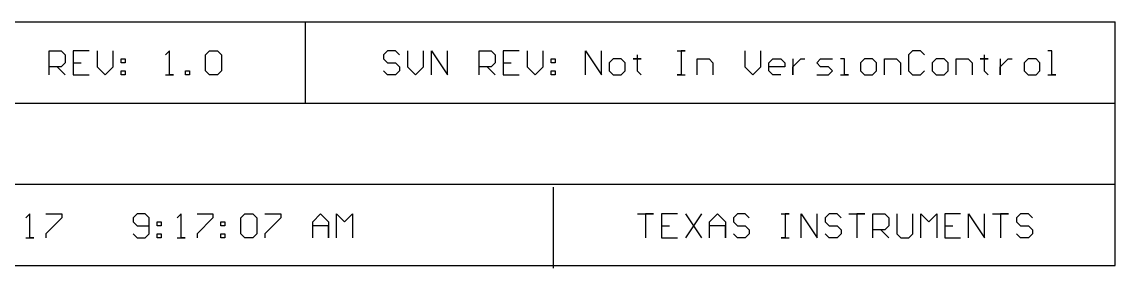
# Model space of a CAD drawing. Extents: x 22 to 190, y 82 to 214.
# Drawn here: x 120.1 to 189.6, y 82.3 to 98 of the extents above; entities that cross this region are included whole.
import ezdxf

# ---------------------------------------------------------------- set-up
doc = ezdxf.new("R2010")
doc.units = 0
doc.layers.add('Layer_1', color=7, linetype='CONTINUOUS')

msp = doc.modelspace()

# ---------------------------------------------------------------- linework, layer by layer
at = {"layer": 'Layer_1', "color": 7}
for points in [[(22.073979, 97.982169), (189.605364, 97.982169)], [(138.088489, 92.81959), (138.088489, 97.982169)], [(189.605364, 82.494143), (189.605364, 97.982169)], [(121.795959, 94.626338), (121.795959, 96.149263), (122.557042, 96.149263), (122.810815, 95.895613), (122.810815, 95.387814), (122.557042, 95.134163), (121.795959, 95.134163)], [(124.332955, 96.149263), (123.318099, 96.149263), (123.318099, 94.626338), (124.332955, 94.626338)], [(124.840265, 96.149263), (124.840265, 95.134163), (125.347576, 94.626338), (125.855121, 95.134163), (125.855121, 96.149263)], [(129.193569, 94.626338), (129.70088, 94.626338), (129.447342, 94.626338), (129.447342, 96.149263), (129.447342, 96.149263), (129.193569, 95.895613)], [(144.077389, 95.895613), (143.823616, 96.149263), (143.316306, 96.149263), (143.062533, 95.895613), (143.062533, 95.6417), (143.316306, 95.387814), (143.823616, 95.387814), (144.077389, 95.134163), (144.077389, 94.88025), (143.823616, 94.626338), (143.316306, 94.626338), (143.062533, 94.88025)], [(144.584673, 96.149263), (144.584673, 95.134163), (145.091984, 94.626338), (145.599555, 95.134163), (145.599555, 96.149263)], [(146.10684, 94.626338), (146.10684, 96.149263), (147.121695, 94.626338), (147.121695, 96.149263)], [(149.151172, 94.626338), (149.151172, 96.149263), (149.912229, 96.149263), (150.166027, 95.895613), (150.166027, 95.387814), (149.912229, 95.134163), (149.151172, 95.134163)], [(151.688168, 96.149263), (150.673312, 96.149263), (150.673312, 94.626338), (151.688168, 94.626338)], [(152.195478, 96.149263), (152.195478, 95.134163), (152.703023, 94.626338), (153.210334, 95.134163), (153.210334, 96.149263)], [(155.903679, 94.626338), (155.903679, 96.149263), (156.918535, 94.626338), (156.918535, 96.149263)], [(161.73878, 96.149263), (162.246091, 96.149263), (161.992318, 96.149263), (161.992318, 94.626338), (161.73878, 94.626338), (162.246091, 94.626338)], [(166.05148, 96.149263), (166.05148, 95.134163), (166.558791, 94.626338), (167.066336, 95.134163), (167.066336, 96.149263)], [(177.467935, 95.895613), (177.214163, 96.149263), (176.706852, 96.149263), (176.45308, 95.895613), (176.45308, 94.88025), (176.706852, 94.626338), (177.214163, 94.626338), (177.467935, 94.88025)], [(185.332252, 94.626338), (185.839823, 94.626338), (185.586025, 94.626338), (185.586025, 96.149263), (185.332252, 96.149263)], [(123.318099, 95.387814), (123.82541, 95.387814)], [(150.673312, 95.387814), (151.180883, 95.387814)], [(159.201784, 95.895613), (159.201784, 95.6417), (158.947986, 95.6417), (159.455297, 95.6417), (159.201784, 95.6417), (159.201784, 94.88025), (159.455297, 94.626338)], [(163.007174, 94.626338), (163.007174, 95.6417), (163.768257, 95.6417), (164.022029, 95.387814), (164.022029, 94.626338)], [(168.33473, 94.626338), (167.827419, 94.626338), (167.573646, 94.88025), (167.573646, 95.387814), (167.827419, 95.6417), (168.33473, 95.6417), (168.588502, 95.387814), (168.588502, 95.134163), (167.573646, 95.134163)], [(169.095813, 95.6417), (169.095813, 94.626338), (169.095813, 95.134163), (169.349585, 95.387814), (169.603358, 95.6417), (169.856896, 95.6417)], [(170.617979, 94.626338), (171.379036, 94.626338), (171.632834, 94.88025), (171.379036, 95.134163), (170.871751, 95.134163), (170.617979, 95.387814), (170.871751, 95.6417), (171.632834, 95.6417)], [(172.140119, 94.626338), (172.64769, 94.626338), (172.393892, 94.626338), (172.393892, 95.6417), (172.140119, 95.6417)], [(174.930913, 94.626338), (174.930913, 95.6417), (175.691996, 95.6417), (175.945769, 95.387814), (175.945769, 94.626338)], [(179.497386, 94.626338), (179.497386, 95.6417), (180.258469, 95.6417), (180.512242, 95.387814), (180.512242, 94.626338)], [(181.273325, 95.895613), (181.273325, 95.6417), (181.019552, 95.6417), (181.526863, 95.6417), (181.273325, 95.6417), (181.273325, 94.88025), (181.526863, 94.626338)], [(182.287946, 95.6417), (182.287946, 94.626338), (182.287946, 95.134163), (182.541718, 95.387814), (182.795491, 95.6417), (183.049029, 95.6417)], [(122.303244, 95.134163), (122.810815, 94.626338)], [(149.658717, 95.134163), (150.166027, 94.626338)], [(22.061303, 92.81959), (189.605364, 92.81959)], [(22.061303, 87.656748), (189.554609, 87.656748)], [(153.873448, 82.329118), (153.873448, 87.478999)], [(120.307551, 84.250124), (120.814836, 84.250124), (120.561324, 84.250124), (120.561324, 85.77305), (120.561324, 85.77305), (120.307551, 85.5194)], [(121.575919, 85.77305), (122.590774, 85.77305), (122.590774, 85.5194), (121.575919, 84.504037), (121.575919, 84.250124)], [(127.13796, 84.504037), (127.391759, 84.250124), (127.899043, 84.250124), (128.152842, 84.504037), (128.152842, 85.5194), (127.899043, 85.77305), (127.391759, 85.77305), (127.13796, 85.5194), (127.13796, 85.265487), (127.391759, 85.011836), (128.152842, 85.011836)], [(129.92852, 84.250124), (130.436065, 84.250124), (130.182293, 84.250124), (130.182293, 85.77305), (130.182293, 85.77305), (129.92852, 85.5194)], [(131.197148, 85.77305), (132.211744, 85.77305), (132.211744, 85.5194), (131.197148, 84.504037), (131.197148, 84.250124)], [(135.509848, 85.77305), (136.524704, 85.77305), (136.524704, 85.5194), (135.509848, 84.504037), (135.509848, 84.250124)], [(138.554155, 84.250124), (138.554155, 85.265487), (139.061726, 85.77305), (139.56901, 85.265487), (139.56901, 84.250124), (139.56901, 85.011836), (138.554155, 85.011836)], [(140.076321, 84.250124), (140.076321, 85.77305), (140.583866, 85.265487), (141.091177, 85.77305), (141.091177, 84.250124)], [(159.228177, 85.77305), (160.243032, 85.77305), (159.735461, 85.77305), (159.735461, 84.250124)], [(161.765172, 85.77305), (160.750317, 85.77305), (160.750317, 84.250124), (161.765172, 84.250124)], [(162.272483, 85.77305), (163.287339, 84.250124)], [(163.287339, 85.77305), (162.272483, 84.250124)], [(163.794649, 84.250124), (163.794649, 85.265487), (164.301934, 85.77305), (164.809505, 85.265487), (164.809505, 84.250124), (164.809505, 85.011836), (163.794649, 85.011836)], [(166.331671, 85.5194), (166.077873, 85.77305), (165.570588, 85.77305), (165.316816, 85.5194), (165.316816, 85.265487), (165.570588, 85.011836), (166.077873, 85.011836), (166.331671, 84.75795), (166.331671, 84.504037), (166.077873, 84.250124), (165.570588, 84.250124), (165.316816, 84.504037)], [(168.361122, 85.77305), (168.868667, 85.77305), (168.614894, 85.77305), (168.614894, 84.250124), (168.361122, 84.250124), (168.868667, 84.250124)], [(169.62975, 84.250124), (169.62975, 85.77305), (170.644371, 84.250124), (170.644371, 85.77305)], [(172.166511, 85.5194), (171.912999, 85.77305), (171.405428, 85.77305), (171.151916, 85.5194), (171.151916, 85.265487), (171.405428, 85.011836), (171.912999, 85.011836), (172.166511, 84.75795), (172.166511, 84.504037), (171.912999, 84.250124), (171.405428, 84.250124), (171.151916, 84.504037)], [(172.674082, 85.77305), (173.688938, 85.77305), (173.181367, 85.77305), (173.181367, 84.250124)], [(174.196223, 84.250124), (174.196223, 85.77305), (174.957306, 85.77305), (175.211078, 85.5194), (175.211078, 85.011836), (174.957306, 84.75795), (174.196223, 84.75795)], [(175.718389, 85.77305), (175.718389, 84.504037), (175.972161, 84.250124), (176.479472, 84.250124), (176.733244, 84.504037), (176.733244, 85.77305)], [(177.240555, 84.250124), (177.240555, 85.77305), (177.747866, 85.265487), (178.255411, 85.77305), (178.255411, 84.250124)], [(179.777577, 85.77305), (178.762721, 85.77305), (178.762721, 84.250124), (179.777577, 84.250124)], [(180.284861, 84.250124), (180.284861, 85.77305), (181.299717, 84.250124), (181.299717, 85.77305)], [(181.807028, 85.77305), (182.821883, 85.77305), (182.314573, 85.77305), (182.314573, 84.250124)], [(184.344049, 85.5194), (184.090277, 85.77305), (183.582966, 85.77305), (183.329194, 85.5194), (183.329194, 85.265487), (183.582966, 85.011836), (184.090277, 85.011836), (184.344049, 84.75795), (184.344049, 84.504037), (184.090277, 84.250124), (183.582966, 84.250124), (183.329194, 84.504037)], [(160.750317, 85.011836), (161.257628, 85.011836)], [(178.762721, 85.011836), (179.270266, 85.011836)], [(174.703533, 84.75795), (175.211078, 84.250124)], [(22.061303, 82.494143), (123.699279, 82.494143)], [(123.699279, 82.494143), (189.605364, 82.494143)]]:
    msp.add_lwpolyline(points, dxfattribs=at)
for points in [[(131.730591, 95.895613), (131.984103, 96.149263), (132.491674, 96.149263), (132.745186, 95.895613), (132.745186, 94.88025), (132.491674, 94.626338), (131.984103, 94.626338), (131.730591, 94.88025)], [(172.393892, 96.149263)], [(126.362432, 95.6417), (126.616204, 95.6417), (126.616204, 95.387814), (126.362432, 95.387814)], [(153.717645, 95.6417), (153.971417, 95.6417), (153.971417, 95.387814), (153.717645, 95.387814)], [(157.679618, 94.626338), (158.186929, 94.626338), (158.440701, 94.88025), (158.440701, 95.387814), (158.186929, 95.6417), (157.679618, 95.6417), (157.425846, 95.387814), (157.425846, 94.88025)], [(173.662285, 94.626338), (174.16983, 94.626338), (174.423368, 94.88025), (174.423368, 95.387814), (174.16983, 95.6417), (173.662285, 95.6417), (173.408773, 95.387814), (173.408773, 94.88025)], [(178.229018, 94.626338), (178.736329, 94.626338), (178.990101, 94.88025), (178.990101, 95.387814), (178.736329, 95.6417), (178.229018, 95.6417), (177.975246, 95.387814), (177.975246, 94.88025)], [(184.063885, 94.626338), (184.571429, 94.626338), (184.824942, 94.88025), (184.824942, 95.387814), (184.571429, 95.6417), (184.063885, 95.6417), (183.810086, 95.387814), (183.810086, 94.88025)], [(126.362432, 94.88025), (126.616204, 94.88025), (126.616204, 94.626338), (126.362432, 94.626338)], [(130.461963, 94.626338), (130.461963, 94.88025), (130.715735, 94.88025), (130.715735, 94.626338)], [(153.717645, 94.88025), (153.971417, 94.88025), (153.971417, 94.626338), (153.717645, 94.626338)], [(133.987682, 85.5194), (134.241455, 85.77305), (134.748765, 85.77305), (135.002538, 85.5194), (135.002538, 84.504037), (134.748765, 84.250124), (134.241455, 84.250124), (133.987682, 84.504037)], [(128.660127, 85.265487), (128.913899, 85.265487), (128.913899, 85.011836), (128.660127, 85.011836)], [(132.719315, 85.265487), (132.973087, 85.265487), (132.973087, 85.011836), (132.719315, 85.011836)], [(128.660127, 84.504037), (128.913899, 84.504037), (128.913899, 84.250124), (128.660127, 84.250124)], [(132.719315, 84.504037), (132.973087, 84.504037), (132.973087, 84.250124), (132.719315, 84.250124)]]:
    msp.add_lwpolyline(points, close=True, dxfattribs=at)

doc.saveas('drawing.dxf')
